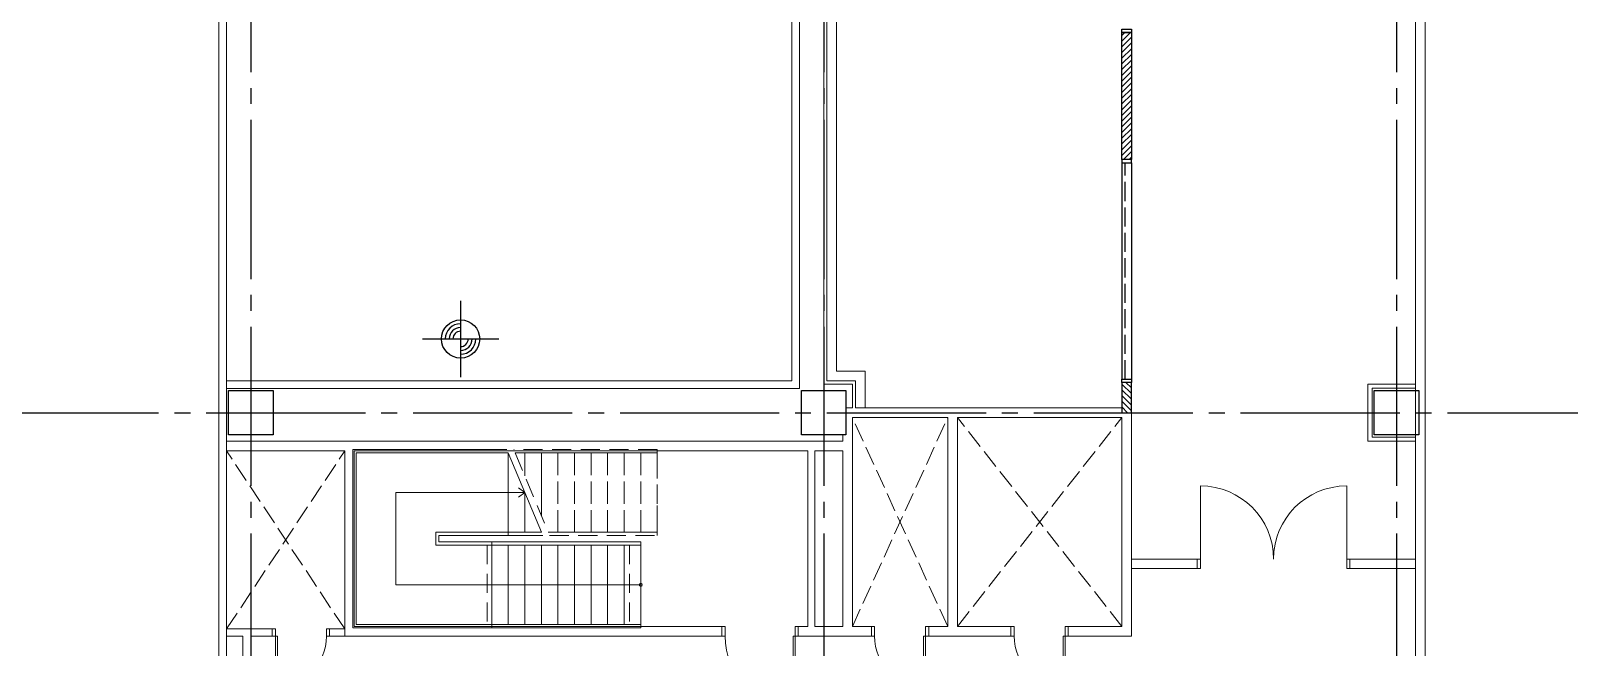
# Model space of a CAD drawing. Extents: x -18489 to 27370, y -8745 to 11880.
# Drawn here: x -346 to 2071, y 2631 to 3600 of the extents above; entities that cross this region are included whole.
import ezdxf
from ezdxf.enums import TextEntityAlignment as Align

# ---------------------------------------------------------------- set-up
doc = ezdxf.new("R2010")
doc.units = 0
doc.header["$LTSCALE"] = 100
for name, pattern in [('X-S-FAB-L10$0$COL-CEN-LIN', [3.25, 2.5, -0.25, 0.25, -0.25]), ('X-S-FAB-L10$0$HIDDEN', [0.4, 0.3, -0.1]), ('X-S-FAB-L10$0$JJP_虛線(退縮線、投影線、地下室範圍、非屬本工程、圖面分區)', [0.45, 0.3, -0.15]), ('X-S-FAB-L10$0$虛線', [0.846667, 0.423333, -0.423333])]:
    doc.linetypes.add(name, pattern=pattern)
for name, color, linetype in [('X-S-FAB-L10$0$0-DIM-INT', 8, 'Continuous'), ('X-S-FAB-L10$0$0-DIM-TXT', 8, 'Continuous'), ('X-S-FAB-L10$0$A-OBJE-2D', 8, 'X-S-FAB-L10$0$HIDDEN'), ('X-S-FAB-L10$0$A-STRS', 8, 'Continuous'), ('X-S-FAB-L10$0$A-WALL-EX', 8, 'Continuous'), ('X-S-FAB-L10$0$A-WALL-IN', 8, 'Continuous'), ('X-S-FAB-L10$0$A-WALL-IN.200K', 8, 'Continuous'), ('X-S-FAB-L10$0$BLOCK', 8, 'Continuous'), ('X-S-FAB-L10$0$CCL', 8, 'X-S-FAB-L10$0$COL-CEN-LIN'), ('X-S-FAB-L10$0$COL-S', 8, 'Continuous'), ('X-S-FAB-L10$0$Door', 8, 'Continuous'), ('X-S-FAB-L10$0$S-FNDN', 8, 'Continuous'), ('X-S-FAB-L10$0$WALL_188K_IN', 8, 'Continuous'), ('X-S-FAB-L10$0$WIN', 8, 'Continuous'), ('X-S-FAB-L10$0$WIN-S', 4, 'Continuous')]:
    doc.layers.add(name, color=color, linetype=linetype)
doc.styles.add('X-S-FAB-L10$0$CHINA', font='simplex.shx', dxfattribs={"width": 0.75, "bigfont": 'chineset.shx'})
doc.styles.add('X-S-FAB-L10$0$Standard', font='', dxfattribs={"width": 0.8})
doc.styles.add('X-S-FAB-L10$0$TG_NOTE_TEXT', font='simplex.shx', dxfattribs={"width": 0.75, "bigfont": 'chineset.shx'})
doc.styles.get('X-S-FAB-L10$0$Standard').set_extended_font_data('Microsoft JhengHei')

# ---------------------------------------------------------------- blocks, each defined once
blk = doc.blocks.new('X-S-FAB-L10$0$FAB2-L05')
at = {"layer": 'X-S-FAB-L10$0$CCL'}
for p, q in [((-26160, 11005), (-26160, 0)), ((-25260, 11005), (-25260, 0)), ((-24360, 11005), (-24360, 0)), ((-26880, 3720), (1210, 3720))]:
    blk.add_line(p, q, dxfattribs=at)
at = {"layer": 'X-S-FAB-L10$0$COL-S'}
for points in [[(-26195, 3755), (-26125, 3755), (-26125, 3685), (-26195, 3685)], [(-25295, 3755), (-25225, 3755), (-25225, 3685), (-25295, 3685)], [(-24395, 3755), (-24325, 3755), (-24325, 3685), (-24395, 3685)]]:
    blk.add_lwpolyline(points, close=True, dxfattribs=at)
blk = doc.blocks.new('X-S-FAB-L10$0$萬用門(22改)-REVISED[10]_1')
at = {"layer": 'X-S-FAB-L10$0$Door', "color": 4, "lineweight": 0}
for p, q in [((745, 2664), (740, 2664)), ((740, 2664), (740, 2649)), ((745, 2649), (745, 2664)), ((860, 2664), (855, 2664)), ((855, 2664), (855, 2649)), ((860, 2649), (860, 2664)), ((740, 2649), (745, 2649)), ((852, 2539), (852, 2649)), ((852, 2649), (855, 2649)), ((855, 2649), (855, 2539)), ((855, 2649), (860, 2649)), ((855, 2539), (852, 2539))]:
    blk.add_line(p, q, dxfattribs=at)
blk.add_arc((855, 2649), 110, 180, 270, dxfattribs=at)
blk = doc.blocks.new('X-S-FAB-L10$0$萬用門(22改)-REVISED[11]_1')
at = {"layer": 'X-S-FAB-L10$0$Door', "color": 4, "lineweight": 0}
for p, q in [((980, 2664), (975, 2664)), ((975, 2664), (975, 2649)), ((980, 2649), (980, 2664)), ((1065, 2664), (1060, 2664)), ((1060, 2664), (1060, 2649)), ((1065, 2649), (1065, 2664)), ((975, 2649), (980, 2649)), ((1057, 2569), (1057, 2649)), ((1057, 2649), (1060, 2649)), ((1060, 2649), (1060, 2569)), ((1060, 2649), (1065, 2649)), ((1060, 2569), (1057, 2569))]:
    blk.add_line(p, q, dxfattribs=at)
blk.add_arc((1060, 2649), 80, 180, 270, dxfattribs=at)
blk = doc.blocks.new('X-S-FAB-L10$0$萬用門(22改)-REVISED[12]_1')
at = {"layer": 'X-S-FAB-L10$0$Door', "color": 4, "lineweight": 0}
for p, q in [((1199.25, 2664), (1194.25, 2664)), ((1194.25, 2664), (1194.25, 2649)), ((1199.25, 2649), (1199.25, 2664)), ((1284.25, 2664), (1279.25, 2664)), ((1279.25, 2664), (1279.25, 2649)), ((1284.25, 2649), (1284.25, 2664)), ((1194.25, 2649), (1199.25, 2649)), ((1276.25, 2569), (1276.25, 2649)), ((1276.25, 2649), (1279.25, 2649)), ((1279.25, 2649), (1279.25, 2569)), ((1279.25, 2649), (1284.25, 2649)), ((1279.25, 2569), (1276.25, 2569))]:
    blk.add_line(p, q, dxfattribs=at)
blk.add_arc((1279.25, 2649), 80, 180, 270, dxfattribs=at)
blk = doc.blocks.new('X-S-FAB-L10$0$金屬雙門 24[42]_1')
at = {"layer": 'X-S-FAB-L10$0$Door', "lineweight": 0}
for p, q in [((1491.75, 2770), (1491.75, 2885)), ((1721.75, 2770), (1721.75, 2885)), ((1486.75, 2770), (1482.45, 2770)), ((1486.75, 2770), (1482.45, 2770)), ((1486.75, 2770), (1491.75, 2770)), ((1486.75, 2755), (1486.75, 2770)), ((1486.75, 2770), (1486.75, 2755)), ((1486.75, 2770), (1486.75, 2755)), ((1491.75, 2770), (1491.75, 2755)), ((1721.75, 2755), (1721.75, 2770)), ((1721.75, 2770), (1726.75, 2770)), ((1726.75, 2770), (1726.75, 2755)), ((1726.75, 2770), (1726.75, 2755)), ((1726.75, 2770), (1726.75, 2755)), ((1726.75, 2770), (1731.05, 2770)), ((1726.75, 2770), (1731.05, 2770)), ((1486.75, 2755), (1482.45, 2755)), ((1486.75, 2755), (1482.45, 2755)), ((1491.75, 2755), (1486.75, 2755)), ((1726.75, 2755), (1721.75, 2755)), ((1726.75, 2755), (1731.05, 2755)), ((1726.75, 2755), (1731.05, 2755))]:
    blk.add_line(p, q, dxfattribs=at)
for centre, start, end in [((1491.75, 2770), 0, 90), ((1721.75, 2770), 90, 180)]:
    blk.add_arc(centre, 115, start, end, dxfattribs=at)
blk = doc.blocks.new('X-S-FAB-L10$0$萬用門(22改)-REVISED[54]_1')
at = {"layer": 'X-S-FAB-L10$0$Door', "color": 4, "lineweight": 0}
for p, q in [((33.8, 2648.9), (33.8, 2660.2)), ((33.8, 2660.2), (38.8, 2660.2)), ((38.8, 2660.2), (38.8, 2648.9)), ((118.8, 2648.9), (118.8, 2660.2)), ((118.8, 2660.2), (123.8, 2660.2)), ((123.8, 2660.2), (123.8, 2648.9)), ((38.8, 2648.9), (33.8, 2648.9)), ((38.8, 2648.9), (38.8, 2568.9)), ((41.8, 2648.9), (38.8, 2648.9)), ((41.8, 2568.9), (41.8, 2648.9)), ((123.8, 2648.9), (118.8, 2648.9)), ((38.8, 2568.9), (41.8, 2568.9))]:
    blk.add_line(p, q, dxfattribs=at)
blk.add_arc((38.8, 2648.9), 80, 270, 0, dxfattribs=at)
blk = doc.blocks.new('X-S-FAB-L10')
at = {"layer": 'X-S-FAB-L10$0$WALL_188K_IN'}
h = blk.add_hatch(dxfattribs=at)
h.set_pattern_fill('LINE', color=256, scale=2, angle=45)
h.set_pattern_definition([(45, (101.6165, 0), (-4.490128, 4.490128), [])])
h.paths.add_polyline_path([(1383.5, 3597.5), (1383.5, 3397.5), (1368.5, 3397.5), (1368.5, 3597.5)])
h = blk.add_hatch(dxfattribs=at)
h.set_pattern_fill('LINE', color=256, scale=2, angle=135)
h.set_pattern_definition([(135, (1383.5, 2949.1165), (-4.49013, -4.49013), [])])
h.paths.add_polyline_path([(1383.5, 3000), (1383.5, 3047.5), (1368.5, 3047.5), (1368.5, 3000)])
at = {"layer": 'X-S-FAB-L10$0$0-DIM-INT'}
for p, q in [((329.549, 3175.79), (329.549, 3055.79)), ((269.549, 3115.79), (389.549, 3115.79))]:
    blk.add_line(p, q, dxfattribs=at)
blk.add_circle((329.549, 3115.79), 30, dxfattribs=at)
for radius, start, end in [(24, 90, 180), (18, 90, 180), (12, 90, 180), (24, 270, 0), (18, 270, 0), (12, 270, 0)]:
    blk.add_arc((329.549, 3115.79), radius, start, end, dxfattribs=at)
at = {"layer": 'X-S-FAB-L10$0$A-OBJE-2D', "linetype": 'X-S-FAB-L10$0$HIDDEN', "lineweight": 0}
for p, q in [((945, 2664), (1095, 2992.5)), ((1095, 2664), (945, 2992.5)), ((1110, 2664), (1368.5, 2992.5)), ((1368.5, 2664), (1110, 2992.5)), ((-38, 2660.25), (147.5, 2940)), ((147.5, 2660.25), (-38, 2940))]:
    blk.add_line(p, q, dxfattribs=at)
at = {"layer": 'X-S-FAB-L10$0$A-STRS', "lineweight": 0}
for p, q in [((402.42, 2942), (160.5, 2942)), ((160.5, 2942), (160.5, 2662)), ((165.5, 2667), (165.5, 2937)), ((165.5, 2937), (404.5, 2937)), ((404.5, 2937), (165.5, 2937)), ((165.5, 2937), (165.5, 2667)), ((404.5, 2937), (165.5, 2937)), ((165.5, 2937), (165.5, 2667)), ((404.5, 2937), (404.5, 2812)), ((404.5, 2937), (404.5, 2812)), ((404.5, 2812), (404.5, 2937)), ((404.5, 2937), (404.5, 2812)), ((404.5, 2937), (456.5, 2812)), ((430.5, 2874.5), (420.5, 2882)), ((228, 2729.5), (228, 2874.5)), ((228, 2874.5), (404.5, 2874.5)), ((404.5, 2874.5), (430.5, 2874.5)), ((420.5, 2867), (430.5, 2874.5)), ((430.5, 2874.5), (430.5, 2812)), ((430.5, 2812), (430.5, 2874.5)), ((430.5, 2874.5), (430.5, 2812)), ((404.5, 2812), (290.5, 2812)), ((290.5, 2812), (290.5, 2792)), ((290.5, 2792), (290.5, 2812)), ((290.5, 2812), (404.5, 2812)), ((290.5, 2792), (290.5, 2812)), ((290.5, 2812), (404.5, 2812)), ((295.5, 2797), (295.5, 2807)), ((295.5, 2807), (404.5, 2807)), ((404.5, 2807), (404.5, 2812)), ((456.5, 2812), (404.5, 2812)), ((404.5, 2812), (404.5, 2807)), ((404.5, 2812), (456.5, 2812)), ((404.5, 2812), (430.5, 2812)), ((404.5, 2807), (458.58, 2807)), ((430.5, 2812), (456.5, 2812)), ((290.5, 2792), (378.5, 2792)), ((371.558, 2792), (290.5, 2792)), ((378.5, 2792), (290.5, 2792)), ((378.5, 2797), (295.5, 2797)), ((378.5, 2792), (371.558, 2792)), ((612.5, 2797), (378.5, 2797)), ((378.5, 2797), (378.5, 2792)), ((378.5, 2792), (378.5, 2797)), ((378.5, 2792), (612.5, 2792)), ((612.5, 2792), (378.5, 2792)), ((378.5, 2667), (378.5, 2792)), ((378.5, 2667), (378.5, 2792)), ((378.5, 2667), (378.5, 2792)), ((404.5, 2792), (378.5, 2792)), ((378.5, 2792), (378.5, 2667)), ((378.5, 2667), (378.5, 2792)), ((404.5, 2667), (404.5, 2792)), ((430.5, 2792), (404.5, 2792)), ((404.5, 2792), (404.5, 2667)), ((404.5, 2667), (404.5, 2792)), ((430.5, 2667), (430.5, 2792)), ((456.5, 2792), (430.5, 2792)), ((430.5, 2792), (430.5, 2667)), ((430.5, 2667), (430.5, 2792)), ((456.5, 2667), (456.5, 2792)), ((482.5, 2792), (456.5, 2792)), ((456.5, 2792), (456.5, 2667)), ((456.5, 2667), (456.5, 2792)), ((482.5, 2667), (482.5, 2792)), ((508.5, 2792), (482.5, 2792)), ((482.5, 2792), (482.5, 2667)), ((482.5, 2667), (482.5, 2792)), ((508.5, 2667), (508.5, 2792)), ((534.5, 2792), (508.5, 2792)), ((508.5, 2792), (508.5, 2667)), ((508.5, 2667), (508.5, 2792)), ((534.5, 2667), (534.5, 2792)), ((560.5, 2792), (534.5, 2792)), ((534.5, 2792), (534.5, 2667)), ((534.5, 2667), (534.5, 2792)), ((560.5, 2667), (560.5, 2792)), ((586.5, 2792), (560.5, 2792)), ((560.5, 2792), (560.5, 2667)), ((560.5, 2667), (560.5, 2792)), ((586.5, 2667), (586.5, 2792)), ((612.5, 2792), (586.5, 2792)), ((586.5, 2792), (586.5, 2667)), ((586.5, 2667), (586.5, 2792)), ((612.5, 2792), (612.5, 2797)), ((612.5, 2667), (612.5, 2792)), ((612.5, 2667), (612.5, 2792)), ((378.5, 2729.5), (228, 2729.5)), ((586.5, 2729.5), (378.5, 2729.5)), ((612.5, 2729.5), (586.5, 2729.5)), ((160.5, 2662), (378.5, 2662)), ((378.5, 2667), (165.5, 2667)), ((165.5, 2667), (371.558, 2667)), ((165.5, 2667), (378.5, 2667)), ((371.558, 2667), (378.5, 2667)), ((612.5, 2667), (378.5, 2667)), ((378.5, 2667), (378.5, 2662)), ((378.5, 2662), (378.5, 2667)), ((378.5, 2667), (612.5, 2667)), ((378.5, 2667), (404.5, 2667)), ((378.5, 2662), (612.5, 2662)), ((404.5, 2667), (430.5, 2667)), ((430.5, 2667), (456.5, 2667)), ((456.5, 2667), (482.5, 2667)), ((482.5, 2667), (508.5, 2667)), ((508.5, 2667), (534.5, 2667)), ((534.5, 2667), (560.5, 2667)), ((560.5, 2667), (586.5, 2667)), ((586.5, 2667), (612.5, 2667)), ((612.5, 2662), (612.5, 2667))]:
    blk.add_line(p, q, dxfattribs=at)
at = {"layer": 'X-S-FAB-L10$0$A-STRS', "linetype": 'X-S-FAB-L10$0$JJP_虛線(退縮線、投影線、地下室範圍、非屬本工程、圖面分區)', "lineweight": 0}
for p, q in [((404.5, 2937), (404.5, 2812)), ((638.5, 2942), (413.251, 2942)), ((415.331, 2937), (638.5, 2937)), ((430.5, 2937), (415.331, 2937)), ((415.331, 2937), (467.331, 2812)), ((430.5, 2937), (430.5, 2900.536)), ((430.5, 2900.536), (430.5, 2937)), ((430.5, 2937), (430.5, 2900.536)), ((456.5, 2937), (430.5, 2937)), ((456.5, 2937), (456.5, 2838.036)), ((456.5, 2838.036), (456.5, 2937)), ((456.5, 2937), (456.5, 2838.036)), ((482.5, 2937), (456.5, 2937)), ((482.5, 2937), (482.5, 2812)), ((482.5, 2812), (482.5, 2937)), ((482.5, 2937), (482.5, 2812)), ((508.5, 2937), (482.5, 2937)), ((508.5, 2937), (508.5, 2812)), ((508.5, 2812), (508.5, 2937)), ((508.5, 2937), (508.5, 2812)), ((534.5, 2937), (508.5, 2937)), ((534.5, 2937), (534.5, 2812)), ((534.5, 2812), (534.5, 2937)), ((534.5, 2937), (534.5, 2812)), ((560.5, 2937), (534.5, 2937)), ((560.5, 2937), (560.5, 2812)), ((560.5, 2812), (560.5, 2937)), ((560.5, 2937), (560.5, 2812)), ((586.5, 2937), (560.5, 2937)), ((586.5, 2937), (586.5, 2812)), ((586.5, 2812), (586.5, 2937)), ((586.5, 2937), (586.5, 2812)), ((612.5, 2937), (586.5, 2937)), ((612.5, 2937), (612.5, 2812)), ((612.5, 2812), (612.5, 2937)), ((612.5, 2937), (612.5, 2812)), ((638.5, 2937), (612.5, 2937)), ((638.5, 2937), (638.5, 2942)), ((638.5, 2812), (638.5, 2937)), ((638.5, 2812), (467.331, 2812)), ((467.331, 2812), (482.5, 2812)), ((469.411, 2807), (638.5, 2807)), ((482.5, 2812), (508.5, 2812)), ((508.5, 2812), (534.5, 2812)), ((534.5, 2812), (560.5, 2812)), ((560.5, 2812), (586.5, 2812)), ((586.5, 2812), (612.5, 2812)), ((612.5, 2812), (638.5, 2812)), ((638.5, 2807), (638.5, 2812)), ((371.558, 2792), (371.558, 2667)), ((594.678, 2792), (594.678, 2667))]:
    blk.add_line(p, q, dxfattribs=at)
at = {"layer": 'X-S-FAB-L10$0$A-STRS', "linetype": 'X-S-FAB-L10$0$虛線', "lineweight": 0}
for p, q in [((638.5, 2937), (415.331, 2937)), ((638.5, 2812), (638.5, 2937)), ((467.331, 2812), (638.5, 2812))]:
    blk.add_line(p, q, dxfattribs=at)
at = {"layer": 'X-S-FAB-L10$0$A-STRS', "lineweight": 0, "flags": 128}
blk.add_lwpolyline([(612.5, 2732, 1), (612.5, 2727, 1)], format="xyb", close=True, dxfattribs=at)
at = {"layer": 'X-S-FAB-L10$0$A-WALL-EX', "linetype": 'X-S-FAB-L10$0$JJP_虛線(退縮線、投影線、地下室範圍、非屬本工程、圖面分區)', "lineweight": 0}
blk.add_line((-50, 8287.997), (-50, -252.997), dxfattribs=at)
at = {"layer": 'X-S-FAB-L10$0$A-WALL-EX', "linetype": 'X-S-FAB-L10$0$JJP_虛線(退縮線、投影線、地下室範圍、非屬本工程、圖面分區)', "lineweight": 0, "flags": 128}
for points in [[(-50.003, 8300), (-50.003, -265)], [(-38, -252.997), (-38, 8287.997)], [(-50, 5380), (-50, 3055)], [(-38, 3055), (-38, 5380)]]:
    blk.add_lwpolyline(points, dxfattribs=at)
at = {"layer": 'X-S-FAB-L10$0$A-WALL-EX', "lineweight": 0, "flags": 128}
for points in [[(849.95, 5949.95), (849.95, 3050.05)], [(861.95, 3050.05), (861.95, 5961.95)], [(-50, 3055), (-50, 1661)], [(849.95, 3050.05), (-38.05, 3050.05)], [(-38.05, 3050.05), (-38.05, 3038.05)], [(-38, 1661), (-38, 3055)], [(861.95, 3038.05), (861.95, 3050.05)], [(-38.05, 3038.05), (861.95, 3038.05)]]:
    blk.add_lwpolyline(points, dxfattribs=at)
at = {"layer": 'X-S-FAB-L10$0$A-WALL-IN', "lineweight": 0}
for p, q in [((1368.5, 3000), (1368.5, 3007.5)), ((1383.5, 3000), (1368.5, 3000)), ((1383.5, 2664), (1383.5, 3000)), ((1368.5, 2992.5), (1368.5, 2664)), ((1486.75, 2770), (1482.45, 2770)), ((1486.75, 2770), (1486.75, 2755)), ((1726.75, 2770), (1731.05, 2770)), ((1726.75, 2770), (1726.75, 2755)), ((1486.75, 2755), (1482.45, 2755)), ((1726.75, 2755), (1731.05, 2755)), ((33.75, 2648.95), (33.75, 2660.25)), ((123.75, 2648.95), (123.75, 2660.25)), ((740, 2649), (740, 2664)), ((860, 2649), (860, 2664)), ((975, 2649), (975, 2664)), ((1065, 2649), (1065, 2664)), ((1194.25, 2649), (1194.25, 2664)), ((1284.25, 2649), (1284.25, 2664))]:
    blk.add_line(p, q, dxfattribs=at)
at = {"layer": 'X-S-FAB-L10$0$A-WALL-IN', "lineweight": 0, "flags": 128}
for points in [[(1845, 2500), (1845, 6750)], [(1830, 4455), (1830, 3045)], [(900, 4027.5), (900, 3045)], [(905, 3050), (905, 4027.5)], [(950, 3050), (905, 3050)], [(950, 3050), (950, 3045)], [(905, 3045), (900, 3045)], [(905, 3045), (945, 3045)], [(945, 3045), (945, 3007.5)], [(950, 3007.5), (950, 3045)], [(1755, 3045), (1761.5, 3045)], [(1755, 3045), (1755, 2961.5)], [(1830, 3045), (1761.5, 3045)], [(1761.5, 2961.5), (1761.5, 3038.5)], [(1761.5, 3038.5), (1830, 3038.5)], [(1830, 3038.5), (1830, 3035)], [(945, 3007.5), (935, 3007.5)], [(1368.5, 3007.5), (950, 3007.5)], [(945, 2992.5), (1095, 2992.5)], [(945, 2664), (945, 2992.5)], [(1095, 2992.5), (1095, 2664)], [(1110, 2992.5), (1368.5, 2992.5)], [(1110, 2664), (1110, 2992.5)], [(930, 2955), (-38, 2955)], [(-38, 2955), (-38, 2940)], [(930, 2965), (930, 2955)], [(1755, 2961.5), (1755, 2955)], [(1755, 2955), (1830, 2955)], [(1830, 2961.5), (1761.5, 2961.5)], [(1830, 2965), (1830, 2961.5)], [(1830, 2955), (1830, 2770)], [(-38, 2940), (147.5, 2940)], [(147.5, 2940), (147.5, 2664)], [(162.5, 2940), (875, 2940)], [(162.5, 2664), (162.5, 2940)], [(875, 2940), (875, 2664)], [(886.25, 2940), (930, 2940)], [(886.25, 2664), (886.25, 2940)], [(930, 2940), (930, 2664)], [(1486.75, 2770), (1383.5, 2770)], [(1383.5, 2770), (1383.5, 2755)], [(1830, 2770), (1726.75, 2770)], [(1383.5, 2755), (1486.75, 2755)], [(1726.75, 2755), (1830, 2755)], [(1830, 2755), (1830, 2500)], [(33.75, 2660.25), (-38, 2660.25)], [(-38, 2660.25), (-38, 2648.95)], [(147.5, 2660.25), (123.75, 2660.25)], [(147.5, 2649), (147.5, 2664)], [(147.5, 2648.95), (147.5, 2660.25)], [(740, 2664), (162.5, 2664)], [(875, 2664), (860, 2664)], [(930, 2664), (886.25, 2664)], [(975, 2664), (945, 2664)], [(1095, 2664), (1065, 2664)], [(1194.25, 2664), (1110, 2664)], [(1368.5, 2664), (1284.25, 2664)], [(1383.5, 2649), (1383.5, 2664)], [(-38, 2648.95), (-12.5, 2648.95)], [(-12.5, 2648.95), (-12.5, 2513.75)], [(0, 2502.45), (0, 2648.95)], [(0, 2648.95), (33.75, 2648.95)], [(123.75, 2648.95), (147.5, 2648.95)], [(147.5, 2649), (740, 2649)], [(860, 2649), (975, 2649)], [(1065, 2649), (1194.25, 2649)], [(1284.25, 2649), (1383.5, 2649)]]:
    blk.add_lwpolyline(points, dxfattribs=at)
at = {"layer": 'X-S-FAB-L10$0$A-WALL-IN.200K', "lineweight": 0}
blk.add_line((1368.5, 3000), (1383.5, 3000), dxfattribs=at)
at = {"layer": 'X-S-FAB-L10$0$A-WALL-IN.200K', "lineweight": 0, "flags": 128}
for points in [[(905, 4035), (905, 3050)], [(920, 3065), (920, 4035)], [(905, 3050), (920, 3050)], [(965, 3065), (920, 3065)], [(920, 3050), (950, 3050)], [(950, 3050), (950, 3007.5)], [(965, 3065), (965, 3050)], [(965, 3007.5), (965, 3050)], [(950, 3007.5), (965, 3007.5)]]:
    blk.add_lwpolyline(points, dxfattribs=at)
at = {"layer": 'X-S-FAB-L10$0$COL-S'}
for p, q in [((-35, 3035), (35, 3035)), ((-35, 2965), (-35, 3035)), ((35, 3035), (35, 2965)), ((865, 3035), (935, 3035)), ((865, 2965), (865, 3035)), ((935, 3035), (935, 2965)), ((1765, 3035), (1835, 3035)), ((1765, 2965), (1765, 3035)), ((1835, 3035), (1835, 2965)), ((35, 2965), (-35, 2965)), ((935, 2965), (865, 2965)), ((1835, 2965), (1765, 2965))]:
    blk.add_line(p, q, dxfattribs=at)
at = {"layer": 'X-S-FAB-L10$0$S-FNDN', "lineweight": 0, "flags": 128}
blk.add_lwpolyline([(4350, 7470), (1830, 7470), (1830, 1500), (1812.5, 1500), (1812.5, -55), (9330, -55), (9330, 7470)], close=True, dxfattribs=at)
at = {"layer": 'X-S-FAB-L10$0$WALL_188K_IN'}
for points in [[(1383.5, 3597.5), (1383.5, 3397.5), (1368.5, 3397.5), (1368.5, 3597.5)], [(1383.5, 3000), (1383.5, 3047.5), (1368.5, 3047.5), (1368.5, 3000)]]:
    blk.add_lwpolyline(points, close=True, dxfattribs=at)
at = {"layer": 'X-S-FAB-L10$0$WIN'}
for points in [[(1368.5, 3392.5), (1368.5, 3052.5)], [(1383.5, 3392.5), (1383.5, 3052.5)]]:
    blk.add_lwpolyline(points, dxfattribs=at)
at = {"layer": 'X-S-FAB-L10$0$WIN-S'}
for points in [[(1368.5, 3597.5), (1368.5, 3602.5), (1383.5, 3602.5), (1383.5, 3597.5)], [(1368.5, 3397.5), (1368.5, 3392.5), (1383.5, 3392.5), (1383.5, 3397.5)], [(1368.5, 3047.5), (1368.5, 3052.5), (1383.5, 3052.5), (1383.5, 3047.5)]]:
    blk.add_lwpolyline(points, close=True, dxfattribs=at)
at = {"layer": 'X-S-FAB-L10$0$WIN-S', "linetype": 'X-S-FAB-L10$0$HIDDEN'}
blk.add_lwpolyline([(1373.5, 3052.5), (1373.5, 3392.5)], dxfattribs=at)
at = {"layer": 'X-S-FAB-L10$0$BLOCK'}
blk.add_blockref('X-S-FAB-L10$0$FAB2-L05', (26160, -720), dxfattribs=at)
at = {"layer": 'X-S-FAB-L10$0$Door', "lineweight": 0}
for name in ['X-S-FAB-L10$0$金屬雙門 24[42]_1', 'X-S-FAB-L10$0$萬用門(22改)-REVISED[54]_1', 'X-S-FAB-L10$0$萬用門(22改)-REVISED[10]_1', 'X-S-FAB-L10$0$萬用門(22改)-REVISED[11]_1', 'X-S-FAB-L10$0$萬用門(22改)-REVISED[12]_1']:
    blk.add_blockref(name, (0, 0), dxfattribs=at)
at = {"style": 'X-S-FAB-L10$0$TG_NOTE_TEXT', "width": 0.5, "flags": 1}
for p in [(7463.301, 9020), (18268.251, 8649), (11197.77, 4800.167), (16485.801, 4800.167), (25420.27, 2635), (13360, 320.001, 0), (7463.301, -33.333)]:
    blk.add_attdef('WH', text='', height=20, dxfattribs=at).set_placement(p, align=Align.BOTTOM_LEFT)
at = {"width": 0.5}
for style, p in [('X-S-FAB-L10$0$TG_NOTE_TEXT', (7585, 9020)), ('X-S-FAB-L10$0$TG_NOTE_TEXT', (18389.95, 8649)), ('X-S-FAB-L10$0$TG_NOTE_TEXT', (11117.5, 4813.5)), ('X-S-FAB-L10$0$TG_NOTE_TEXT', (16607.5, 4813.5)), ('X-S-FAB-L10$0$TG_NOTE_TEXT', (25350, 2635)), ('X-S-FAB-L10$0$Standard', (13129.375, 325.001, 0)), ('X-S-FAB-L10$0$TG_NOTE_TEXT', (7585, -20))]:
    blk.add_attdef('DESC', text='', height=10, dxfattribs=dict(at, style=style)).set_placement(p, align=Align.BOTTOM_LEFT)
for tag, style, p in [('TYPE', 'X-S-FAB-L10$0$TG_NOTE_TEXT', (7619.286, 9020)), ('NO', 'X-S-FAB-L10$0$TG_NOTE_TEXT', (7650.095, 9020)), ('TYPE', 'X-S-FAB-L10$0$TG_NOTE_TEXT', (18424.236, 8649)), ('NO', 'X-S-FAB-L10$0$TG_NOTE_TEXT', (18455.045, 8649)), ('NO', 'X-S-FAB-L10$0$TG_NOTE_TEXT', (11088.595, 4813.5)), ('TYPE', 'X-S-FAB-L10$0$TG_NOTE_TEXT', (11151.786, 4813.5)), ('TYPE', 'X-S-FAB-L10$0$TG_NOTE_TEXT', (16641.786, 4813.5)), ('NO', 'X-S-FAB-L10$0$TG_NOTE_TEXT', (16672.595, 4813.5)), ('NO', 'X-S-FAB-L10$0$TG_NOTE_TEXT', (25313, 2635)), ('TYPE', 'X-S-FAB-L10$0$TG_NOTE_TEXT', (25350, 2635)), ('NO', 'X-S-FAB-L10$0$Standard', (13100, 320.001, 0)), ('TYPE', 'X-S-FAB-L10$0$Standard', (13129.375, 320.001, 0)), ('TYPE', 'X-S-FAB-L10$0$TG_NOTE_TEXT', (7619.286, -20)), ('NO', 'X-S-FAB-L10$0$TG_NOTE_TEXT', (7650.095, -20))]:
    blk.add_attdef(tag, text='', height=10, dxfattribs=dict(at, style=style)).set_placement(p, align=Align.BOTTOM_RIGHT)
at = {"style": 'X-S-FAB-L10$0$TG_NOTE_TEXT', "width": 0.5, "flags": 1}
for rotation, p in [(180, (43, 7480)), (180, (943, 7480)), (90, (24310, 3717.77)), (270, (17080, 1711.699))]:
    blk.add_attdef('WH', text='', height=20, rotation=rotation, dxfattribs=at).set_placement(p, align=Align.BOTTOM_LEFT)
at = {"width": 0.5}
for rotation, style, p in [(180, 'X-S-FAB-L10$0$Standard', (317.625, 7480)), (180, 'X-S-FAB-L10$0$Standard', (1217.625, 7480)), (90, 'X-S-FAB-L10$0$TG_NOTE_TEXT', (24310, 3647.5)), (270, 'X-S-FAB-L10$0$TG_NOTE_TEXT', (17080, 1605))]:
    blk.add_attdef('DESC', text='', height=10, rotation=rotation, dxfattribs=dict(at, style=style)).set_placement(p, align=Align.BOTTOM_LEFT)
for tag, rotation, style, p in [('TYPE', 180, 'X-S-FAB-L10$0$Standard', (317.625, 7480)), ('NO', 180, 'X-S-FAB-L10$0$Standard', (347, 7480)), ('TYPE', 180, 'X-S-FAB-L10$0$Standard', (1217.625, 7480)), ('NO', 180, 'X-S-FAB-L10$0$Standard', (1247, 7480)), ('TYPE', 90, 'X-S-FAB-L10$0$TG_NOTE_TEXT', (24310, 3647.5)), ('NO', 90, 'X-S-FAB-L10$0$TG_NOTE_TEXT', (24310, 3610.5)), ('TYPE', 270, 'X-S-FAB-L10$0$TG_NOTE_TEXT', (17080, 1605)), ('NO', 270, 'X-S-FAB-L10$0$TG_NOTE_TEXT', (17080, 1573))]:
    blk.add_attdef(tag, text='', height=10, rotation=rotation, dxfattribs=dict(at, style=style)).set_placement(p, align=Align.BOTTOM_RIGHT)
at = {"layer": 'X-S-FAB-L10$0$0-DIM-TXT', "style": 'X-S-FAB-L10$0$CHINA', "width": 0.75}
for p in [(667.414, 7855.1, -2689.4), (22627.353, 6728.814), (25644.722, 6728.814), (24778.787, 5569.051), (1118.252, 4980), (417.801, 4594.623), (23874.84, 4355), (22927.43, 4330.122), (23749.869, 3901.367), (417.801, 3765.236), (1118.252, 3730), (417.801, 3115.79), (536.882, 2227.832), (16908.994, 1782.652), (888.445, 880.466), (16977.43, 750), (18878.841, 750), (25641.221, 553.233), (21364.03, 526.894)]:
    blk.add_attdef('HIG', text='', height=80, dxfattribs=at).set_placement(p, align=Align.MIDDLE_LEFT)

msp = doc.modelspace()

# ---------------------------------------------------------------- block references
msp.add_blockref('X-S-FAB-L10', (0, 0))

doc.saveas('drawing.dxf')
